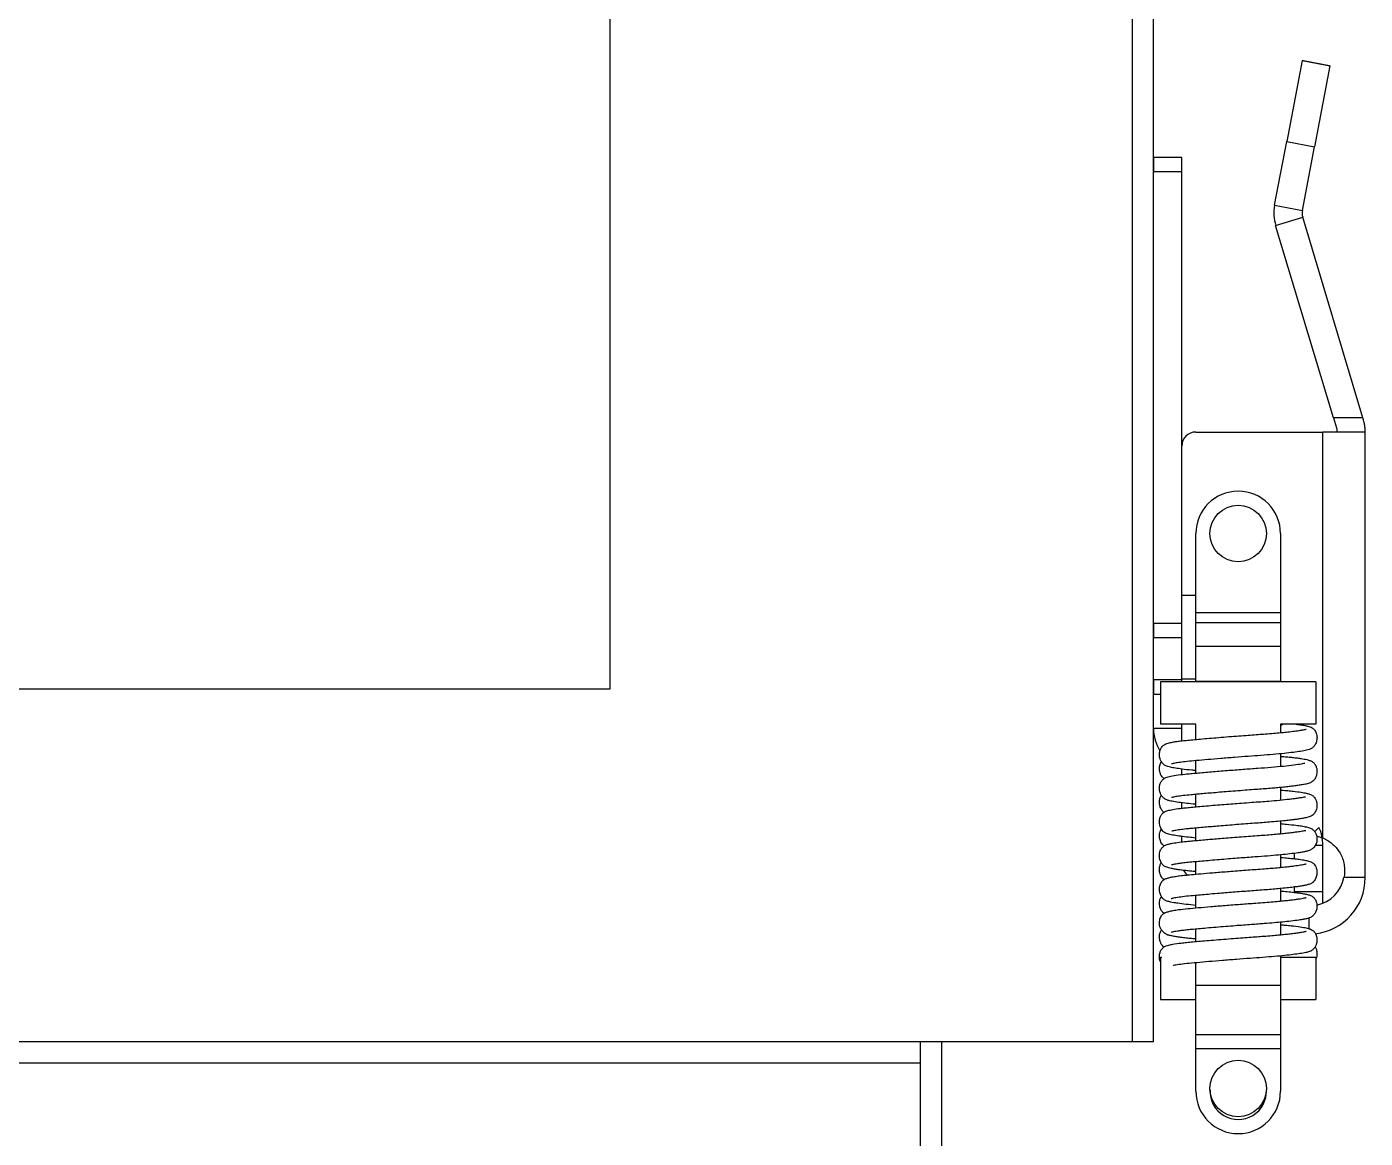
# Model space of a CAD drawing. Extents: x -3080 to 28500, y -1326 to 31609.
# Drawn here: x 14580.73 to 14590.21, y 26408.6 to 26416.48 of the extents above; entities that cross this region are included whole.
import ezdxf

# ---------------------------------------------------------------- set-up
doc = ezdxf.new("R2010")
doc.units = 0
doc.header["$LTSCALE"] = 100
doc.layers.add('0-xref', color=8, linetype='Continuous')
doc.layers.add('188K-SM-07-F10-MECH-CR PIPE-Y2257103$0$AP7P1-SM-08-FNN-120-A(4)-SMP$0$15P6-SM-08-FNN-320-A(10)-UIS-TCM$0$15P6-SM-08-FNN-00-(@10)170308-MIC$0$0-CDS', color=140, linetype='Continuous')

# ---------------------------------------------------------------- blocks, each defined once
blk = doc.blocks.new('188K-SM-07-F10-MECH-CR PIPE-Y2257103$0$CDS-CVD')
at = {"layer": '188K-SM-07-F10-MECH-CR PIPE-Y2257103$0$AP7P1-SM-08-FNN-120-A(4)-SMP$0$15P6-SM-08-FNN-320-A(10)-UIS-TCM$0$15P6-SM-08-FNN-00-(@10)170308-MIC$0$0-CDS', "ltscale": 0.1}
for p, q in [((14588.71, -72925.4769), (14588.71, -72910.4769)), ((14588.56, -72925.4769), (14588.56, -72910.6269)), ((14584.86, -72922.9769), (14584.86, -72913.0769)), ((14589.7635, -72918.5265), (14589.654, -72919.1011)), ((14589.96, -72918.5639), (14589.8505, -72919.1386)), ((14589.5681, -72919.5524), (14589.654, -72919.1011)), ((14589.654, -72919.1011), (14589.8505, -72919.1386)), ((14589.7645, -72919.5899), (14589.8505, -72919.1386)), ((14588.91, -72919.2139), (14588.71, -72919.2139)), ((14588.71, -72919.2139), (14588.71, -72919.3139)), ((14588.91, -72919.3139), (14588.91, -72919.2139)), ((14588.71, -72919.3139), (14588.91, -72919.3139)), ((14588.71, -72922.5139), (14588.71, -72919.3139)), ((14588.91, -72921.2579), (14588.91, -72919.3139)), ((14589.5681, -72919.5524), (14589.7645, -72919.5899)), ((14589.5754, -72919.6948), (14589.767, -72919.6373)), ((14589.9844, -72921.0579), (14589.5754, -72919.6948)), ((14590.1932, -72921.0579), (14589.767, -72919.6373)), ((14590.1932, -72921.0579), (14589.9844, -72921.0579)), ((14589.9844, -72921.0579), (14590.0057, -72921.1292)), ((14590.1973, -72921.0717), (14590.1932, -72921.0579)), ((14589.01, -72921.1579), (14589.91, -72921.1579)), ((14589.91, -72924.033), (14589.91, -72921.1579)), ((14590.21, -72921.1579), (14589.91, -72921.1579)), ((14590.21, -72924.3139), (14590.21, -72921.1579)), ((14588.91, -72922.3139), (14588.91, -72921.2579)), ((14589.01, -72922.4355), (14589.01, -72921.8769)), ((14589.61, -72921.8769), (14589.61, -72922.4355)), ((14588.91, -72922.5139), (14588.91, -72922.3139)), ((14588.91, -72922.3139), (14589.01, -72922.3139)), ((14589.01, -72922.4355), (14589.61, -72922.4355)), ((14589.01, -72922.5062), (14589.01, -72922.4355)), ((14589.61, -72922.4355), (14589.61, -72922.5062)), ((14588.91, -72922.5139), (14588.71, -72922.5139)), ((14588.71, -72922.5139), (14588.71, -72922.6139)), ((14588.91, -72922.6139), (14588.91, -72922.5139)), ((14589.01, -72922.5062), (14589.61, -72922.5062)), ((14589.01, -72922.6744), (14589.01, -72922.5062)), ((14589.61, -72922.5062), (14589.61, -72922.6744)), ((14588.71, -72922.6139), (14588.91, -72922.6139)), ((14588.71, -72922.9139), (14588.71, -72922.6139)), ((14588.91, -72922.9139), (14588.91, -72922.6139)), ((14589.01, -72922.6744), (14589.61, -72922.6744)), ((14589.01, -72922.9219), (14589.01, -72922.6744)), ((14589.61, -72922.6744), (14589.61, -72922.9219)), ((14588.91, -72922.9139), (14588.71, -72922.9139)), ((14588.71, -72922.9139), (14588.71, -72923.0139)), ((14588.76, -72922.9269), (14588.76, -72923.2269)), ((14589.86, -72922.9269), (14588.76, -72922.9269)), ((14588.91, -72922.9069), (14589.01, -72922.9069)), ((14588.91, -72922.9269), (14588.91, -72922.9139)), ((14589.01, -72922.9219), (14589.61, -72922.9219)), ((14589.01, -72922.9269), (14589.01, -72922.9219)), ((14589.61, -72922.9219), (14589.61, -72922.9269)), ((14589.86, -72922.9269), (14589.86, -72923.2269)), ((14577.86, -72922.9769), (14584.86, -72922.9769)), ((14588.71, -72923.0139), (14588.76, -72923.0139)), ((14588.71, -72923.2573), (14588.71, -72923.0139)), ((14589.01, -72923.2269), (14588.76, -72923.2269)), ((14588.91, -72923.3449), (14588.91, -72923.2269)), ((14589.01, -72923.335), (14589.01, -72923.2269)), ((14589.86, -72923.2269), (14589.61, -72923.2269)), ((14589.61, -72923.2269), (14589.61, -72923.2867)), ((14589.6128, -72923.2369), (14589.61, -72923.2393)), ((14589.6294, -72923.2269), (14589.6128, -72923.2369)), ((14588.91, -72923.2573), (14588.71, -72923.2573)), ((14589.01, -72923.5735), (14589.01, -72923.4855)), ((14589.61, -72923.4366), (14589.61, -72923.5252)), ((14588.91, -72923.5471), (14588.9051, -72923.5442)), ((14588.91, -72923.5837), (14588.91, -72923.5449)), ((14589.61, -72923.6753), (14589.61, -72923.7638)), ((14588.91, -72923.822), (14588.91, -72923.7833)), ((14589.01, -72923.8121), (14589.01, -72923.7241)), ((14589.01, -72924.0507), (14589.01, -72923.9627)), ((14589.61, -72923.9138), (14589.61, -72924.0024)), ((14589.8519, -72923.9873), (14589.8822, -72923.9577)), ((14588.91, -72924.0606), (14588.91, -72924.022)), ((14589.8562, -72924.0837), (14589.91, -72924.0837)), ((14589.867, -72924.0195), (14589.8703, -72924.0203)), ((14589.8703, -72924.0203), (14589.91, -72924.033)), ((14589.91, -72924.4139), (14589.91, -72924.0837)), ((14589.61, -72924.1524), (14589.61, -72924.241)), ((14589.71, -72924.18), (14589.71, -72924.1412)), ((14589.01, -72924.2893), (14589.01, -72924.2013)), ((14590.21, -72924.3139), (14590.059, -72924.3139)), ((14589.01, -72924.5279), (14589.01, -72924.4398)), ((14589.61, -72924.391), (14589.61, -72924.4796)), ((14589.71, -72924.4139), (14589.71, -72924.3799)), ((14589.91, -72924.4139), (14589.71, -72924.4139)), ((14589.91, -72924.4948), (14589.91, -72924.4139)), ((14589.61, -72924.6295), (14589.61, -72924.7181)), ((14589.81, -72924.5996), (14589.81, -72924.6748)), ((14589.01, -72924.7664), (14589.01, -72924.6784)), ((14588.76, -72924.8769), (14588.768, -72924.8769)), ((14588.76, -72924.8769), (14588.76, -72925.1769)), ((14589.01, -72925.0769), (14589.01, -72924.917)), ((14589.61, -72924.868), (14589.61, -72925.0769)), ((14589.61, -72924.8769), (14589.86, -72924.8769)), ((14589.86, -72924.8769), (14589.86, -72925.1769)), ((14589.61, -72925.0769), (14589.01, -72925.0769)), ((14589.01, -72925.4269), (14589.01, -72925.0769)), ((14589.61, -72925.0769), (14589.61, -72925.4269)), ((14588.76, -72925.1769), (14589.01, -72925.1769)), ((14589.61, -72925.1769), (14589.86, -72925.1769)), ((14588.71, -72925.4769), (14564.86, -72925.4769)), ((14587.06, -72941.6358), (14587.06, -72925.4769)), ((14587.21, -72972.4769), (14587.21, -72925.4769)), ((14589.61, -72925.4269), (14589.01, -72925.4269)), ((14589.01, -72925.5269), (14589.01, -72925.4269)), ((14589.61, -72925.4269), (14589.61, -72925.5269)), ((14589.61, -72925.5269), (14589.01, -72925.5269)), ((14589.01, -72925.8269), (14589.01, -72925.5269)), ((14589.61, -72925.5269), (14589.61, -72925.8269)), ((14587.06, -72925.6269), (14564.86, -72925.6269))]:
    blk.add_line(p, q, dxfattribs=at)
for centre in [(14589.31, -72921.8769), (14589.31, -72925.8069)]:
    blk.add_circle(centre, 0.2, dxfattribs=at)
for centre, radius, start, end in [((14589.8628, -72919.6086), 0.3, 169.2157, 196.69924), ((14589.8628, -72919.6086), 0.1, 169.2157, 196.69924), ((14589.01, -72921.2579), 0.1, 90, 180), ((14589.31, -72921.8769), 0.3, 0, 180), ((14589.01, -72923.2573), 0.3, 180, 211.62092), ((14589.61, -72924.0837), 0.3, 0, 24.84126), ((14589.01, -72924.2139), 0.1, 209.71571, 235.29168), ((14589.81, -72924.3139), 0.4, 276.63321, 0), ((14589.8141, -72924.2639), 0.25, 282.42631, 348.46304), ((14589.31, -72925.8269), 0.3, 180, 0), ((14589.31, -72925.8269), 0.2, 177.13402, 2.86598)]:
    blk.add_arc(centre, radius, start, end, dxfattribs=at)
blk.add_open_spline([(14589.7635, -72918.5265), (14589.96, -72918.5639)], degree=1, dxfattribs=at)
for points, knots in [([(14590.0057, -72921.1292), (14590.0072, -72921.1358), (14590.0102, -72921.1491), (14590.0099, -72921.157), (14590.0099, -72921.1577), (14590.01, -72921.1579)], [0, 0, 0, 0, 0.406198, 0.8110411, 1, 1, 1, 1]), ([(14590.21, -72921.1579), (14590.21, -72921.1568), (14590.21, -72921.1546), (14590.2095, -72921.1374), (14590.2069, -72921.1124), (14590.2022, -72921.0887), (14590.1983, -72921.075), (14590.1973, -72921.0717)], [0, 0, 0, 0, 0.23339, 0.466809, 0.699076, 0.926982, 1, 1, 1, 1]), ([(14589.7216, -72923.2269), (14589.7344, -72923.2286), (14589.7594, -72923.2319), (14589.7913, -72923.2379), (14589.8157, -72923.2445), (14589.8307, -72923.2511), (14589.8396, -72923.2571), (14589.8487, -72923.2651), (14589.8615, -72923.2822), (14589.8695, -72923.3148), (14589.8676, -72923.3422), (14589.8587, -72923.3671), (14589.849, -72923.3816), (14589.8429, -72923.3885), (14589.8369, -72923.394), (14589.8317, -72923.3978), (14589.8232, -72923.4028), (14589.8116, -72923.4074), (14589.7948, -72923.4119), (14589.7746, -72923.416), (14589.7453, -72923.4209), (14589.7021, -72923.4269), (14589.6364, -72923.4343), (14589.5589, -72923.4417), (14589.4727, -72923.4485), (14589.3801, -72923.4551), (14589.2836, -72923.4625), (14589.1862, -72923.4703), (14589.0941, -72923.478), (14589.0135, -72923.4852), (14588.9475, -72923.4912), (14588.8967, -72923.4971), (14588.8655, -72923.5021), (14588.8485, -72923.5055), (14588.8391, -72923.5082), (14588.8385, -72923.5078), (14588.8383, -72923.5077)], [0, 0, 0, 0, 0.033749, 0.065959, 0.105376, 0.13345, 0.143203, 0.152503, 0.17219, 0.191617, 0.211755, 0.22949, 0.236105, 0.241172, 0.245119, 0.253013, 0.264832, 0.286662, 0.312074, 0.336755, 0.360678, 0.407887, 0.456841, 0.506807, 0.556686, 0.606045, 0.657299, 0.709687, 0.762176, 0.812889, 0.859395, 0.904191, 0.94734, 0.968069, 0.987715, 1, 1, 1, 1]), ([(14589.01, -72923.556), (14589.0001, -72923.555), (14588.9638, -72923.5515), (14588.913, -72923.5456), (14588.8641, -72923.5387), (14588.8337, -72923.5332), (14588.8119, -72923.5279), (14588.7995, -72923.5234), (14588.7899, -72923.5182), (14588.784, -72923.5141), (14588.7779, -72923.5087), (14588.7687, -72923.4987), (14588.757, -72923.4782), (14588.7509, -72923.4502), (14588.752, -72923.4249), (14588.7599, -72923.4009), (14588.7695, -72923.3863), (14588.7794, -72923.3769), (14588.7875, -72923.3713), (14588.7976, -72923.3662), (14588.8155, -72923.3603), (14588.8411, -72923.3548), (14588.8742, -72923.3494), (14588.9106, -72923.3447), (14588.953, -72923.3403), (14589.0019, -72923.3357), (14589.0578, -72923.3307), (14589.1206, -72923.3253), (14589.1893, -72923.3197), (14589.2606, -72923.314), (14589.3302, -72923.3087), (14589.394, -72923.3039), (14589.4511, -72923.2999), (14589.5068, -72923.2958), (14589.56, -72923.2914), (14589.6086, -72923.2869), (14589.6544, -72923.2823), (14589.6991, -72923.2772), (14589.7364, -72923.2722), (14589.763, -72923.2679), (14589.779, -72923.2648), (14589.7896, -72923.2623), (14589.7912, -72923.262), (14589.7921, -72923.2618)], [0, 0, 0, 0, 0.01759, 0.065005, 0.1057631, 0.1430056, 0.1649563, 0.1866112, 0.1992239, 0.2075776, 0.210924, 0.2151868, 0.2280447, 0.2460191, 0.262153, 0.2754107, 0.2870045, 0.295447, 0.3037268, 0.3224593, 0.3500047, 0.3855352, 0.4139411, 0.4428067, 0.4719136, 0.5021191, 0.5340102, 0.5674252, 0.6021249, 0.6376942, 0.6715066, 0.7024042, 0.7303279, 0.7561349, 0.7878503, 0.8160494, 0.8404003, 0.8739503, 0.9104819, 0.9362448, 0.959672, 0.9790631, 1, 1, 1, 1]), ([(14588.7848, -72923.6128), (14588.7846, -72923.6126), (14588.7842, -72923.6123), (14588.783, -72923.6114), (14588.7815, -72923.6101), (14588.7798, -72923.6087), (14588.7773, -72923.6065), (14588.7726, -72923.602), (14588.766, -72923.5937), (14588.7585, -72923.5793), (14588.7536, -72923.5627), (14588.7509, -72923.5424), (14588.7524, -72923.5235), (14588.7586, -72923.5044), (14588.7631, -72923.4954), (14588.7656, -72923.4922), (14588.766, -72923.4916)], [0, 0, 0, 0, 0.010562, 0.025357, 0.038805, 0.052303, 0.067168, 0.104206, 0.195626, 0.297364, 0.412081, 0.530674, 0.742415, 0.8515, 0.97609, 1, 1, 1, 1]), ([(14589.01, -72923.7946), (14589.0088, -72923.7945), (14588.9852, -72923.7923), (14588.9426, -72923.7876), (14588.8862, -72923.7806), (14588.848, -72923.7745), (14588.8242, -72923.7697), (14588.8065, -72923.7648), (14588.7923, -72923.7579), (14588.7824, -72923.7512), (14588.773, -72923.742), (14588.7632, -72923.7287), (14588.7541, -72923.7068), (14588.7511, -72923.685), (14588.7525, -72923.662), (14588.7596, -72923.6396), (14588.7725, -72923.6208), (14588.7892, -72923.6084), (14588.8062, -72923.6016), (14588.8279, -72923.5958), (14588.8679, -72923.5883), (14588.9218, -72923.5818), (14588.9735, -72923.5769), (14589.0174, -72923.5728), (14589.0665, -72923.5685), (14589.1196, -72923.564), (14589.1753, -72923.5594), (14589.2321, -72923.5548), (14589.2887, -72923.5504), (14589.3615, -72923.5449), (14589.4489, -72923.5387), (14589.5461, -72923.5313), (14589.6332, -72923.5232), (14589.7061, -72923.5151), (14589.7512, -72923.5085), (14589.7738, -72923.5045), (14589.7817, -72923.5026), (14589.7825, -72923.5028), (14589.7826, -72923.5029)], [0, 0, 0, 0, 0.002073, 0.041865, 0.086842, 0.13285, 0.155809, 0.179722, 0.192954, 0.20634, 0.217711, 0.227311, 0.242635, 0.255221, 0.266172, 0.279976, 0.298552, 0.320173, 0.343366, 0.367672, 0.418021, 0.469743, 0.496015, 0.523502, 0.552254, 0.581633, 0.610861, 0.639743, 0.668097, 0.69576, 0.748413, 0.799687, 0.851631, 0.904368, 0.956803, 0.980501, 0.996005, 1, 1, 1, 1]), ([(14589.61, -72923.4543), (14589.6143, -72923.4546), (14589.6329, -72923.4563), (14589.6613, -72923.459), (14589.6974, -72923.4625), (14589.7291, -72923.4662), (14589.7563, -72923.4701), (14589.7775, -72923.4736), (14589.7992, -72923.4782), (14589.8206, -72923.4851), (14589.8351, -72923.4922), (14589.8469, -72923.5022), (14589.8547, -72923.5118), (14589.8623, -72923.526), (14589.8679, -72923.546), (14589.8687, -72923.5648), (14589.8663, -72923.5828), (14589.8614, -72923.5993), (14589.8539, -72923.6137), (14589.8473, -72923.622), (14589.8426, -72923.6265), (14589.8401, -72923.6287), (14589.8384, -72923.6301), (14589.8369, -72923.6314), (14589.835, -72923.6329), (14589.8323, -72923.635), (14589.8311, -72923.6363), (14589.8275, -72923.639), (14589.8202, -72923.6429), (14589.8052, -72923.648), (14589.7804, -72923.6535), (14589.7505, -72923.6587), (14589.7193, -72923.6631), (14589.6874, -72923.6671), (14589.6516, -72923.6711), (14589.6121, -72923.6752), (14589.5691, -72923.6792), (14589.5244, -72923.683), (14589.4744, -72923.6869), (14589.4188, -72923.6908), (14589.3572, -72923.6954), (14589.2914, -72923.7005), (14589.2255, -72923.7057), (14589.1634, -72923.7108), (14589.1073, -72923.7155), (14589.0576, -72923.7198), (14589.0147, -72923.7237), (14588.9675, -72923.728), (14588.9199, -72923.7328), (14588.8742, -72923.7393), (14588.8507, -72923.7432), (14588.8367, -72923.7477), (14588.8372, -72923.7468), (14588.8373, -72923.7465)], [0, 0, 0, 0, 0.007579, 0.032258, 0.054598, 0.081635, 0.105201, 0.12665, 0.14679, 0.171227, 0.199292, 0.212165, 0.223278, 0.232545, 0.244663, 0.256417, 0.265238, 0.27377, 0.281337, 0.288137, 0.290892, 0.291998, 0.293002, 0.294002, 0.295102, 0.2979, 0.305851, 0.314891, 0.329988, 0.359386, 0.391395, 0.420717, 0.446626, 0.469042, 0.492634, 0.519847, 0.542488, 0.566856, 0.592732, 0.620089, 0.650035, 0.682562, 0.714899, 0.745689, 0.774671, 0.801671, 0.826589, 0.849391, 0.89008, 0.927996, 0.969283, 0.991113, 1, 1, 1, 1]), ([(14589.61, -72923.6928), (14589.6125, -72923.6931), (14589.6312, -72923.6947), (14589.6612, -72923.6976), (14589.7096, -72923.7024), (14589.7547, -72923.7083), (14589.7913, -72923.715), (14589.814, -72923.7209), (14589.829, -72923.7273), (14589.838, -72923.7326), (14589.8475, -72923.7412), (14589.8569, -72923.7532), (14589.8657, -72923.7733), (14589.8694, -72923.7997), (14589.8662, -72923.8259), (14589.8559, -72923.8496), (14589.8462, -72923.8622), (14589.8403, -72923.8682), (14589.8359, -72923.8718), (14589.831, -72923.8754), (14589.8236, -72923.8795), (14589.8126, -72923.8839), (14589.7948, -72923.8888), (14589.7697, -72923.8941), (14589.7394, -72923.8989), (14589.7111, -72923.9027), (14589.6804, -72923.9065), (14589.6416, -72923.9108), (14589.5907, -72923.9158), (14589.5358, -72923.9206), (14589.4797, -72923.9251), (14589.4237, -72923.9291), (14589.3627, -72923.9336), (14589.2987, -72923.9385), (14589.2355, -72923.9434), (14589.1765, -72923.9482), (14589.1229, -72923.9527), (14589.0708, -72923.9572), (14589.022, -72923.9616), (14588.9782, -72923.9656), (14588.9357, -72923.9697), (14588.8945, -72923.9747), (14588.8643, -72923.9797), (14588.8472, -72923.9828), (14588.8384, -72923.9859), (14588.8392, -72923.9846), (14588.8393, -72923.9843)], [0, 0, 0, 0, 0.004352, 0.032602, 0.058409, 0.104775, 0.143033, 0.173563, 0.197096, 0.213435, 0.220501, 0.230945, 0.243638, 0.258466, 0.276849, 0.292077, 0.297527, 0.30165, 0.305726, 0.312325, 0.325357, 0.34308, 0.365269, 0.397979, 0.425533, 0.44767, 0.466947, 0.495353, 0.526774, 0.560851, 0.587861, 0.615999, 0.646406, 0.678671, 0.709946, 0.739621, 0.767466, 0.793327, 0.824572, 0.852096, 0.876371, 0.91319, 0.953201, 0.974256, 0.994691, 1, 1, 1, 1]), ([(14588.7836, -72923.8514), (14588.7834, -72923.8513), (14588.7824, -72923.8505), (14588.7796, -72923.8481), (14588.7737, -72923.8422), (14588.764, -72923.8295), (14588.7561, -72923.8115), (14588.7522, -72923.792), (14588.7512, -72923.7745), (14588.7543, -72923.7536), (14588.7608, -72923.7371), (14588.765, -72923.7316), (14588.7655, -72923.731)], [0, 0, 0, 0, 0.009398, 0.062149, 0.115528, 0.18607, 0.383172, 0.505597, 0.621974, 0.813909, 0.978208, 1, 1, 1, 1]), ([(14589.01, -72924.0331), (14588.9923, -72924.0313), (14588.9523, -72924.0274), (14588.9007, -72924.0211), (14588.8522, -72924.0139), (14588.8231, -72924.0081), (14588.8033, -72924.0023), (14588.7903, -72923.9957), (14588.7812, -72923.989), (14588.7709, -72923.9785), (14588.7604, -72923.9617), (14588.7534, -72923.9409), (14588.7513, -72923.9217), (14588.7522, -72923.9062), (14588.7551, -72923.8924), (14588.7604, -72923.8779), (14588.7683, -72923.8649), (14588.7792, -72923.854), (14588.7879, -72923.8482), (14588.7983, -72923.8431), (14588.8157, -72923.8373), (14588.8458, -72923.8306), (14588.8889, -72923.8243), (14588.9345, -72923.8191), (14588.9764, -72923.8152), (14589.0258, -72923.8106), (14589.083, -72923.8056), (14589.1456, -72923.8004), (14589.21, -72923.7952), (14589.2727, -72923.7902), (14589.338, -72923.7853), (14589.4037, -72923.7804), (14589.4683, -72923.7759), (14589.5348, -72923.7707), (14589.6054, -72923.7645), (14589.6644, -72923.7584), (14589.7072, -72923.7532), (14589.7367, -72923.7493), (14589.7603, -72923.7455), (14589.7765, -72923.7426), (14589.7841, -72923.7406), (14589.788, -72923.7408), (14589.7872, -72923.7408), (14589.7872, -72923.7408)], [0, 0, 0, 0, 0.032282, 0.07315, 0.115469, 0.160572, 0.181096, 0.199233, 0.207719, 0.216352, 0.226863, 0.239545, 0.251698, 0.261259, 0.268851, 0.275533, 0.287968, 0.297851, 0.30955, 0.326172, 0.347841, 0.388677, 0.436604, 0.462775, 0.49037, 0.520424, 0.553023, 0.586885, 0.619439, 0.650344, 0.679404, 0.715061, 0.747244, 0.777351, 0.820208, 0.867192, 0.892434, 0.918638, 0.945248, 0.968111, 0.986279, 0.999986, 1, 1, 1, 1]), ([(14588.7861, -72924.0899), (14588.7833, -72924.0881), (14588.7762, -72924.0832), (14588.7663, -72924.07), (14588.7564, -72924.0511), (14588.7514, -72924.0311), (14588.7518, -72924.0084), (14588.7552, -72923.9894), (14588.7605, -72923.9754), (14588.7656, -72923.97), (14588.766, -72923.9695)], [0, 0, 0, 0, 0.0791483, 0.2080299, 0.352743, 0.5821739, 0.6674839, 0.7617272, 0.9782545, 1, 1, 1, 1]), ([(14589.01, -72924.2717), (14589.0069, -72924.2714), (14588.9906, -72924.2699), (14588.964, -72924.2671), (14588.9288, -72924.2631), (14588.8945, -72924.2587), (14588.8617, -72924.2539), (14588.8369, -72924.2495), (14588.8182, -72924.2453), (14588.8038, -72924.2407), (14588.7946, -72924.2371), (14588.7816, -72924.2281), (14588.7668, -72924.2127), (14588.7561, -72924.1909), (14588.7517, -72924.1674), (14588.7515, -72924.1493), (14588.7547, -72924.1315), (14588.7619, -72924.1129), (14588.7748, -72924.0955), (14588.7948, -72924.0826), (14588.8176, -72924.0754), (14588.8469, -72924.0692), (14588.889, -72924.0627), (14588.9361, -72924.0575), (14588.9797, -72924.0534), (14589.0223, -72924.0495), (14589.0689, -72924.0454), (14589.1186, -72924.0412), (14589.1696, -72924.037), (14589.2259, -72924.0325), (14589.2865, -72924.0277), (14589.35, -72924.0229), (14589.413, -72924.0183), (14589.4728, -72924.0141), (14589.5274, -72924.0098), (14589.5767, -72924.0056), (14589.6203, -72924.0015), (14589.6579, -72923.9976), (14589.6897, -72923.994), (14589.7159, -72923.9906), (14589.7387, -72923.9874), (14589.7582, -72923.9844), (14589.775, -72923.9814), (14589.7841, -72923.9799), (14589.7893, -72923.9784), (14589.7889, -72923.9791), (14589.7888, -72923.9792)], [0, 0, 0, 0, 0.00538, 0.028648, 0.051662, 0.077986, 0.107438, 0.139017, 0.160392, 0.179447, 0.196747, 0.204884, 0.213849, 0.235115, 0.245611, 0.255449, 0.265909, 0.275856, 0.294038, 0.321766, 0.352362, 0.383639, 0.426479, 0.464234, 0.487227, 0.512789, 0.541964, 0.566205, 0.592394, 0.620404, 0.650046, 0.68106, 0.712813, 0.742691, 0.77137, 0.798859, 0.824913, 0.849336, 0.871988, 0.892777, 0.911835, 0.93263, 0.956331, 0.982628, 0.996439, 1, 1, 1, 1]), ([(14589.61, -72923.9314), (14589.6242, -72923.9327), (14589.6646, -72923.9363), (14589.7142, -72923.9415), (14589.7606, -72923.948), (14589.7946, -72923.9547), (14589.8183, -72923.961), (14589.8394, -72923.9723), (14589.8552, -72923.9884), (14589.8647, -72924.0092), (14589.8681, -72924.0285), (14589.8685, -72924.051), (14589.8635, -72924.0711), (14589.8536, -72924.0901), (14589.8409, -72924.1063), (14589.8207, -72924.1204), (14589.8051, -72924.1249), (14589.7857, -72924.1297), (14589.7629, -72924.1338), (14589.7283, -72924.1391), (14589.6794, -72924.1453), (14589.6133, -72924.1523), (14589.5379, -72924.1592), (14589.4657, -72924.1647), (14589.4004, -72924.1693), (14589.3454, -72924.1735), (14589.286, -72924.178), (14589.2232, -72924.183), (14589.159, -72924.1883), (14589.0971, -72924.1935), (14589.0416, -72924.1984), (14588.9901, -72924.2031), (14588.9445, -72924.2073), (14588.9058, -72924.2119), (14588.879, -72924.2158), (14588.861, -72924.2189), (14588.8478, -72924.2216), (14588.8402, -72924.2236), (14588.8391, -72924.2231), (14588.8385, -72924.2228)], [0, 0, 0, 0, 0.025343, 0.072169, 0.105663, 0.140854, 0.176507, 0.20126, 0.223408, 0.24307, 0.251628, 0.259375, 0.280208, 0.293349, 0.305052, 0.321618, 0.341572, 0.368099, 0.394078, 0.420263, 0.465505, 0.507099, 0.548947, 0.595292, 0.6204, 0.647561, 0.676712, 0.707716, 0.740352, 0.77399, 0.805511, 0.834134, 0.868093, 0.89887, 0.926244, 0.944328, 0.960776, 0.9799, 1, 1, 1, 1]), ([(14589.91, -72924.033), (14589.9217, -72924.0385), (14589.9456, -72924.0497), (14589.977, -72924.073), (14590.0045, -72924.1004), (14590.0279, -72924.1323), (14590.0467, -72924.1691), (14590.0593, -72924.2094), (14590.0649, -72924.2517), (14590.0639, -72924.2867), (14590.0602, -72924.3073), (14590.059, -72924.3139)], [0, 0, 0, 0, 0.1114966, 0.2267332, 0.3380878, 0.4521097, 0.5746099, 0.700828, 0.8190672, 0.9418079, 1, 1, 1, 1]), ([(14589.61, -72924.17), (14589.6113, -72924.1701), (14589.6304, -72924.1718), (14589.6624, -72924.1749), (14589.7052, -72924.1792), (14589.7456, -72924.1843), (14589.7812, -72924.1901), (14589.8074, -72924.1962), (14589.8231, -72924.2016), (14589.8326, -72924.2065), (14589.839, -72924.2106), (14589.8483, -72924.219), (14589.8579, -72924.232), (14589.8665, -72924.2535), (14589.8688, -72924.2745), (14589.8673, -72924.2924), (14589.8628, -72924.3116), (14589.8547, -72924.3286), (14589.8453, -72924.3403), (14589.8398, -72924.3457), (14589.8339, -72924.3506), (14589.8267, -72924.3553), (14589.8172, -72924.3597), (14589.8059, -72924.3633), (14589.7905, -72924.3672), (14589.7701, -72924.3712), (14589.7431, -72924.3755), (14589.7091, -72924.3802), (14589.6669, -72924.3852), (14589.6196, -72924.3902), (14589.5695, -72924.3949), (14589.5189, -72924.3992), (14589.4641, -72924.4034), (14589.4064, -72924.4075), (14589.3475, -72924.4119), (14589.289, -72924.4164), (14589.2324, -72924.4208), (14589.1731, -72924.4257), (14589.1133, -72924.4307), (14589.0554, -72924.4357), (14588.998, -72924.4409), (14588.9405, -72924.4462), (14588.8872, -72924.4527), (14588.8548, -72924.4584), (14588.8396, -72924.462), (14588.8346, -72924.4637), (14588.8348, -72924.4633), (14588.8348, -72924.4632)], [0, 0, 0, 0, 0.002357, 0.03238, 0.061206, 0.089794, 0.127203, 0.161495, 0.18762, 0.201562, 0.21064, 0.2183, 0.229215, 0.242008, 0.257046, 0.266222, 0.275238, 0.289468, 0.294445, 0.298131, 0.301633, 0.312687, 0.32935, 0.34535, 0.360888, 0.387611, 0.414062, 0.441604, 0.472062, 0.505205, 0.531616, 0.559123, 0.587475, 0.616367, 0.645088, 0.673322, 0.700836, 0.727425, 0.761139, 0.792621, 0.821693, 0.862133, 0.905864, 0.953452, 0.976527, 0.99456, 1, 1, 1, 1]), ([(14589.01, -72924.5103), (14588.9861, -72924.5079), (14588.9382, -72924.503), (14588.8884, -72924.4965), (14588.8547, -72924.4913), (14588.8342, -72924.4874), (14588.8184, -72924.4839), (14588.8064, -72924.4804), (14588.7957, -72924.4759), (14588.7872, -72924.4707), (14588.7792, -72924.4646), (14588.7678, -72924.4519), (14588.7594, -72924.4364), (14588.7536, -72924.418), (14588.7508, -72924.3972), (14588.7538, -72924.3694), (14588.7658, -72924.3438), (14588.7836, -72924.3272), (14588.804, -72924.3179), (14588.8234, -72924.3127), (14588.85, -72924.3073), (14588.8835, -72924.3022), (14588.9227, -72924.2975), (14588.9692, -72924.2929), (14589.0286, -72924.2875), (14589.0939, -72924.2819), (14589.1548, -72924.2768), (14589.2062, -72924.2726), (14589.2613, -72924.2683), (14589.3192, -72924.2638), (14589.3786, -72924.2594), (14589.4379, -72924.2551), (14589.4952, -72924.251), (14589.5486, -72924.2467), (14589.5968, -72924.2423), (14589.6392, -72924.2382), (14589.6757, -72924.2342), (14589.7148, -72924.2295), (14589.7523, -72924.2241), (14589.777, -72924.2195), (14589.7879, -72924.2171), (14589.7898, -72924.2169), (14589.7908, -72924.2167)], [0, 0, 0, 0, 0.044042, 0.088749, 0.116132, 0.139299, 0.157797, 0.177421, 0.191257, 0.202397, 0.211037, 0.219612, 0.231124, 0.239091, 0.249856, 0.264391, 0.284126, 0.307714, 0.33396, 0.361796, 0.388681, 0.421703, 0.451447, 0.478009, 0.516409, 0.560563, 0.584917, 0.610656, 0.637639, 0.665682, 0.694563, 0.724022, 0.753443, 0.782067, 0.809619, 0.835868, 0.860629, 0.883772, 0.924852, 0.962054, 0.981198, 1, 1, 1, 1]), ([(14588.7838, -72924.3288), (14588.7837, -72924.3287), (14588.7826, -72924.3279), (14588.78, -72924.3257), (14588.7747, -72924.3204), (14588.7653, -72924.3086), (14588.7571, -72924.2916), (14588.7526, -72924.2725), (14588.7511, -72924.2545), (14588.7535, -72924.2337), (14588.7602, -72924.2152), (14588.7654, -72924.2085), (14588.7667, -72924.2069)], [0, 0, 0, 0, 0.005692, 0.051211, 0.099117, 0.163819, 0.348772, 0.46596, 0.585236, 0.780698, 0.946982, 1, 1, 1, 1]), ([(14588.785, -72924.5665), (14588.7824, -72924.5649), (14588.777, -72924.5617), (14588.7691, -72924.5521), (14588.7621, -72924.5408), (14588.7567, -72924.5277), (14588.7527, -72924.5124), (14588.751, -72924.4958), (14588.7535, -72924.4727), (14588.759, -72924.4561), (14588.7644, -72924.4493), (14588.7662, -72924.4471)], [0, 0, 0, 0, 0.110343, 0.228033, 0.327806, 0.413574, 0.492037, 0.626711, 0.752059, 0.916508, 1, 1, 1, 1]), ([(14589.01, -72924.7488), (14589.0058, -72924.7485), (14588.9878, -72924.7468), (14588.9582, -72924.7436), (14588.9208, -72924.7393), (14588.8861, -72924.7347), (14588.8596, -72924.7306), (14588.841, -72924.7273), (14588.829, -72924.7249), (14588.82, -72924.7226), (14588.8138, -72924.7209), (14588.8048, -72924.7174), (14588.7935, -72924.7109), (14588.7797, -72924.6999), (14588.767, -72924.6856), (14588.7577, -72924.669), (14588.7529, -72924.6524), (14588.7511, -72924.6351), (14588.753, -72924.6152), (14588.758, -72924.5987), (14588.7664, -72924.5833), (14588.7745, -72924.5741), (14588.784, -72924.5664), (14588.7981, -72924.5591), (14588.8181, -72924.5528), (14588.8488, -72924.5463), (14588.8922, -72924.5395), (14588.9506, -72924.5331), (14589.0272, -72924.5262), (14589.1165, -72924.5185), (14589.2179, -72924.5102), (14589.3083, -72924.5032), (14589.3811, -72924.4978), (14589.4394, -72924.4936), (14589.4989, -72924.4893), (14589.5566, -72924.4845), (14589.6065, -72924.48), (14589.6495, -72924.4756), (14589.689, -72924.4712), (14589.7228, -72924.4669), (14589.7509, -72924.4628), (14589.7709, -72924.4593), (14589.7832, -72924.4568), (14589.7898, -72924.4551), (14589.7903, -72924.4553), (14589.7905, -72924.4553)], [0, 0, 0, 0, 0.0072519, 0.0316784, 0.0577556, 0.0853401, 0.1142307, 0.1320864, 0.1462018, 0.1567029, 0.1637464, 0.1679362, 0.1763124, 0.1879963, 0.2054631, 0.2236873, 0.2379458, 0.2477851, 0.2588742, 0.268606, 0.2776132, 0.288712, 0.3041372, 0.3238348, 0.356195, 0.3899492, 0.4227712, 0.4697777, 0.5159917, 0.5646161, 0.6160143, 0.6691209, 0.6959545, 0.7225655, 0.755855, 0.78722, 0.8162908, 0.8427605, 0.8686879, 0.8992298, 0.9251034, 0.9507578, 0.9722167, 0.9895984, 1, 1, 1, 1]), ([(14589.61, -72924.4085), (14589.6261, -72924.41), (14589.6608, -72924.4132), (14589.7066, -72924.4178), (14589.748, -72924.4231), (14589.7819, -72924.4288), (14589.8066, -72924.4344), (14589.826, -72924.4408), (14589.8449, -72924.4533), (14589.8586, -72924.4712), (14589.8664, -72924.4925), (14589.8689, -72924.5158), (14589.8672, -72924.5324), (14589.8632, -72924.5477), (14589.8578, -72924.5608), (14589.8492, -72924.5747), (14589.8369, -72924.5872), (14589.819, -72924.598), (14589.7944, -72924.6052), (14589.7707, -72924.6096), (14589.7349, -72924.6154), (14589.6875, -72924.6215), (14589.6279, -72924.628), (14589.5643, -72924.634), (14589.5055, -72924.6388), (14589.4504, -72924.6429), (14589.4016, -72924.6464), (14589.3466, -72924.6505), (14589.2856, -72924.6552), (14589.2198, -72924.6604), (14589.152, -72924.666), (14589.0871, -72924.6715), (14589.0294, -72924.6766), (14588.9805, -72924.681), (14588.9396, -72924.685), (14588.9059, -72924.6889), (14588.8788, -72924.6927), (14588.8582, -72924.6963), (14588.844, -72924.6994), (14588.8356, -72924.7019), (14588.8345, -72924.7021), (14588.834, -72924.7022)], [0, 0, 0, 0, 0.029191, 0.062613, 0.095741, 0.128308, 0.160011, 0.19021, 0.211289, 0.229815, 0.24391, 0.254654, 0.266198, 0.272923, 0.280274, 0.288826, 0.304605, 0.323984, 0.355062, 0.38448, 0.413999, 0.457699, 0.496905, 0.53102, 0.569465, 0.591422, 0.615515, 0.642355, 0.671919, 0.704092, 0.738633, 0.773586, 0.806297, 0.836541, 0.864758, 0.892001, 0.918048, 0.942669, 0.965683, 0.985359, 1, 1, 1, 1]), ([(14589.61, -72924.6471), (14589.6217, -72924.6482), (14589.6486, -72924.6506), (14589.6974, -72924.6553), (14589.7495, -72924.6616), (14589.7918, -72924.6692), (14589.8168, -72924.676), (14589.8309, -72924.6823), (14589.8408, -72924.6892), (14589.8503, -72924.6983), (14589.8582, -72924.7104), (14589.8637, -72924.7237), (14589.867, -72924.7367), (14589.8686, -72924.7514), (14589.8677, -72924.7688), (14589.8625, -72924.7897), (14589.8531, -72924.808), (14589.842, -72924.8211), (14589.8294, -72924.8313), (14589.8115, -72924.8394), (14589.7879, -72924.8449), (14589.7506, -72924.8517), (14589.7002, -72924.8585), (14589.6396, -72924.8654), (14589.5674, -72924.8723), (14589.4846, -72924.8791), (14589.3934, -72924.8855), (14589.2964, -72924.8929), (14589.1973, -72924.9008), (14589.1019, -72924.9088), (14589.0158, -72924.9164), (14588.9434, -72924.9229), (14588.8962, -72924.9289), (14588.8689, -72924.9324), (14588.8515, -72924.9368), (14588.8502, -72924.9347), (14588.8497, -72924.9339)], [0, 0, 0, 0, 0.0216332, 0.0493934, 0.1006611, 0.1456836, 0.1823953, 0.2080043, 0.2165915, 0.2261451, 0.2383992, 0.2450857, 0.2522103, 0.2612902, 0.272449, 0.2856435, 0.2970558, 0.3062877, 0.3147216, 0.342295, 0.3753876, 0.4198985, 0.461335, 0.5032892, 0.547476, 0.5930912, 0.639367, 0.6876992, 0.7375895, 0.7880403, 0.8379718, 0.886055, 0.9346656, 0.9592734, 0.983866, 1, 1, 1, 1]), ([(14588.7837, -72924.8055), (14588.7818, -72924.804), (14588.7773, -72924.8005), (14588.7668, -72924.788), (14588.7575, -72924.7698), (14588.7522, -72924.7488), (14588.7513, -72924.7314), (14588.7529, -72924.7167), (14588.7563, -72924.7038), (14588.7607, -72924.6925), (14588.7647, -72924.6868), (14588.7669, -72924.6838)], [0, 0, 0, 0, 0.0825871, 0.1946979, 0.3332862, 0.4935188, 0.6290301, 0.7392952, 0.8258143, 0.9070143, 1, 1, 1, 1]), ([(14588.76, -72924.9102), (14588.7582, -72924.9066), (14588.7538, -72924.8974), (14588.7521, -72924.8831), (14588.7513, -72924.8659), (14588.7549, -72924.8443), (14588.7642, -72924.8247), (14588.7743, -72924.8128), (14588.7827, -72924.8058), (14588.7903, -72924.8012), (14588.8016, -72924.7961), (14588.8193, -72924.7908), (14588.8509, -72924.7842), (14588.894, -72924.7779), (14588.9445, -72924.7725), (14588.9898, -72924.7682), (14589.0425, -72924.7635), (14589.1031, -72924.7582), (14589.1704, -72924.7526), (14589.2405, -72924.747), (14589.3087, -72924.7418), (14589.3712, -72924.7371), (14589.4271, -72924.733), (14589.4815, -72924.7292), (14589.5333, -72924.7251), (14589.5811, -72924.7209), (14589.6224, -72924.717), (14589.6612, -72924.713), (14589.7001, -72924.7084), (14589.734, -72924.7039), (14589.7601, -72924.6998), (14589.7772, -72924.6966), (14589.7864, -72924.6947), (14589.7912, -72924.6932), (14589.7904, -72924.694), (14589.7902, -72924.6942)], [0, 0, 0, 0, 0.007971, 0.020461, 0.031883, 0.050886, 0.067474, 0.081264, 0.091287, 0.104327, 0.129534, 0.163564, 0.204744, 0.272031, 0.307549, 0.344745, 0.384757, 0.427466, 0.472621, 0.518684, 0.561608, 0.600866, 0.636359, 0.668439, 0.70761, 0.742301, 0.772149, 0.803375, 0.840052, 0.881864, 0.915932, 0.94667, 0.97238, 0.993303, 1, 1, 1, 1]), ([(14589.8542, -72924.8041), (14589.8543, -72924.8042), (14589.8584, -72924.8092), (14589.8649, -72924.8247), (14589.8687, -72924.8458), (14589.8678, -72924.8631), (14589.8661, -72924.8774), (14589.8617, -72924.8866), (14589.86, -72924.8902)], [0, 0, 0, 0, 0.007946, 0.251841, 0.531224, 0.699159, 0.88281, 1, 1, 1, 1])]:
    blk.add_open_spline(points, degree=3, knots=knots, dxfattribs=at)
blk = doc.blocks.new('188K-SM-07-F10-MECH-CR PIPE-Y2257103')
blk.add_blockref('188K-SM-07-F10-MECH-CR PIPE-Y2257103$0$CDS-CVD', (0, 99334.7631))

msp = doc.modelspace()

# ---------------------------------------------------------------- block references
at = {"layer": '0-xref'}
msp.add_blockref('188K-SM-07-F10-MECH-CR PIPE-Y2257103', (0, 0), dxfattribs=at)

doc.saveas('drawing.dxf')
